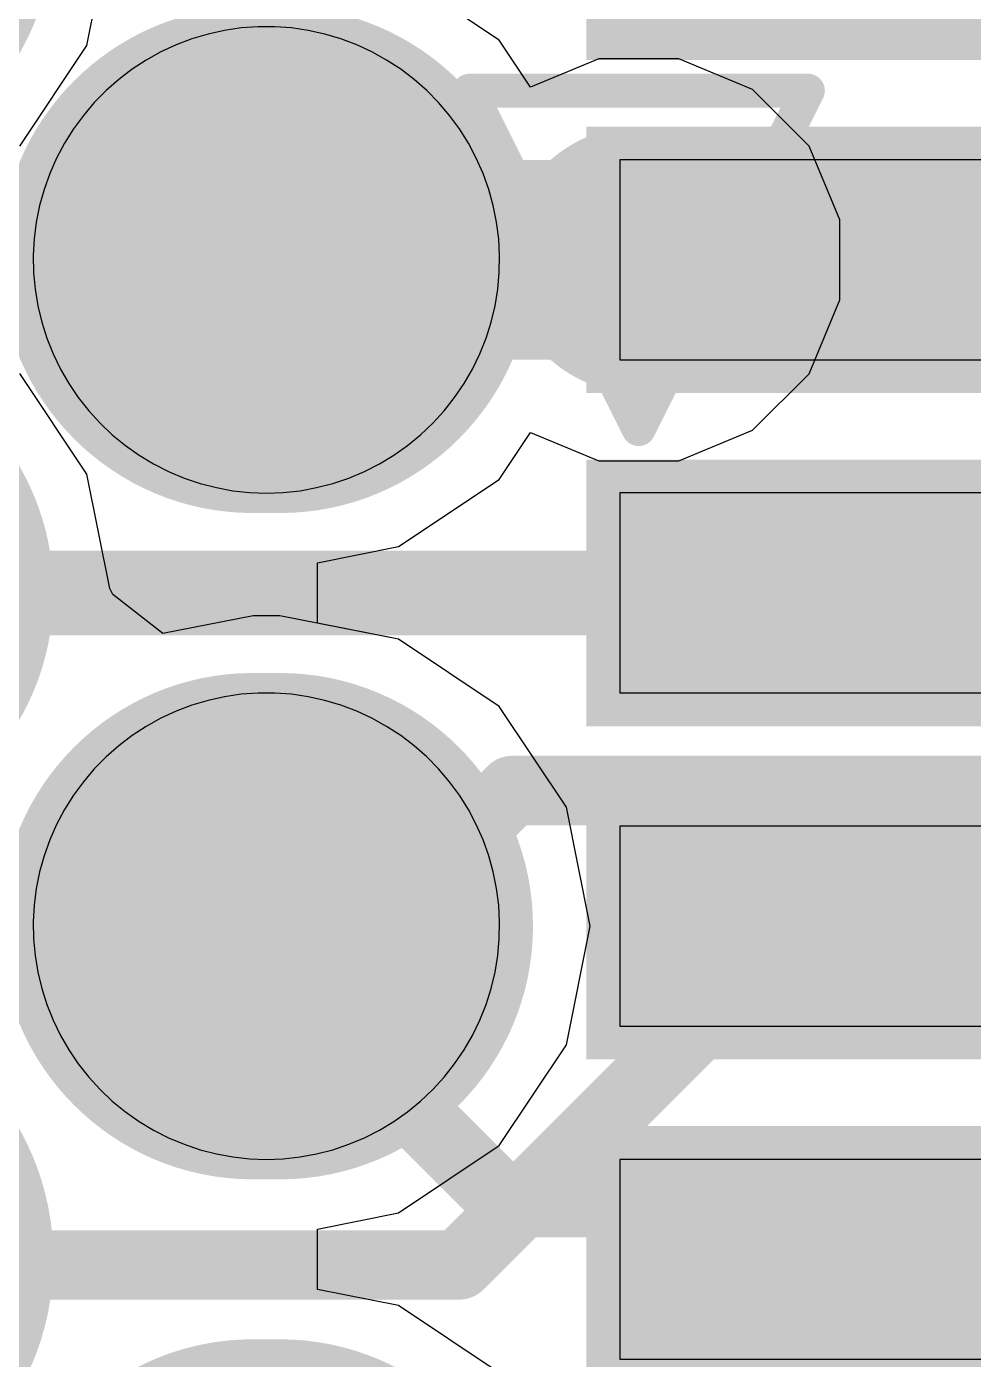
# Model space of a CAD drawing. Header units: inches. Extents: x -6 to 284, y -12 to 154.
# Drawn here: x 12.054 to 13.475, y 3.955 to 5.955 of the extents above; entities that cross this region are included whole.
import ezdxf

# ---------------------------------------------------------------- set-up
doc = ezdxf.new("R2010")
doc.units = ezdxf.units.IN
for name, color, linetype in [('Bottom Layer', 5, 'Continuous'), ('Bottom Solder', 6, 'Continuous'), ('Drill Drawing', 1, 'Continuous'), ('GND-1', 16, 'Continuous'), ('GND-2', 90, 'Continuous'), ('GND-3', 216, 'Continuous'), ('GND-4', 54, 'Continuous'), ('Multi-Layer', 9, 'Continuous'), ('Pad Holes', 156, 'Continuous'), ('PWR-1', 156, 'Continuous'), ('PWR-2', 130, 'Continuous'), ('Signal L1', 76, 'Continuous'), ('Signal L2', 6, 'Continuous'), ('Top Layer', 1, 'Continuous'), ('Top Paste', 8, 'Continuous'), ('Top Solder', 216, 'Continuous'), ('Via Holes', 16, 'Continuous')]:
    doc.layers.add(name, color=color, linetype=linetype)

# ---------------------------------------------------------------- blocks, each defined once
blk = doc.blocks.new('GT_USB_8013A_80')
at = {"layer": 'Bottom Layer'}
h = blk.add_hatch(color=5, dxfattribs=at)
edge = h.paths.add_edge_path()
edge.add_arc((-1.25, -0.0652), 0.33, 180, 360)
edge.add_line((-0.92, -0.0652), (-0.92, -0.0252))
edge.add_arc((-1.25, -0.0252), 0.33, 0, 180)
edge.add_line((-1.58, -0.0252), (-1.58, -0.0652))
h = blk.add_hatch(color=5, dxfattribs=at)
edge = h.paths.add_edge_path()
edge.add_arc((-0.25, -0.0652), 0.33, 180, 360)
edge.add_line((0.08, -0.0652), (0.08, -0.0252))
edge.add_arc((-0.25, -0.0252), 0.33, 0, 180)
edge.add_line((-0.58, -0.0252), (-0.58, -0.0652))
at = {"layer": 'Bottom Solder'}
h = blk.add_hatch(color=6, dxfattribs=at)
edge = h.paths.add_edge_path()
edge.add_arc((-1.25, -0.0652), 0.38, 180, 360)
edge.add_line((-0.87, -0.0652), (-0.87, -0.0252))
edge.add_arc((-1.25, -0.0252), 0.38, 0, 180)
edge.add_line((-1.63, -0.0252), (-1.63, -0.0652))
h = blk.add_hatch(color=6, dxfattribs=at)
edge = h.paths.add_edge_path()
edge.add_arc((-0.25, -0.0652), 0.38, 180, 360)
edge.add_line((0.13, -0.0652), (0.13, -0.0252))
edge.add_arc((-0.25, -0.0252), 0.38, 0, 180)
edge.add_line((-0.63, -0.0252), (-0.63, -0.0652))
h = blk.add_hatch(color=6, dxfattribs=at)
edge = h.paths.add_edge_path()
edge.add_arc((0.75, -0.0652), 0.38, 180, 360)
edge.add_line((1.13, -0.0652), (1.13, -0.0252))
edge.add_arc((0.75, -0.0252), 0.38, 0, 180)
edge.add_line((0.37, -0.0252), (0.37, -0.0652))
h = blk.add_hatch(color=6, dxfattribs=at)
edge = h.paths.add_edge_path()
edge.add_arc((-1.7501, -0.785), 0.38, 180, 360)
edge.add_line((-1.3701, -0.785), (-1.3701, -0.745))
edge.add_arc((-1.7501, -0.745), 0.38, 0, 180)
edge.add_line((-2.1301, -0.745), (-2.1301, -0.785))
h = blk.add_hatch(color=6, dxfattribs=at)
edge = h.paths.add_edge_path()
edge.add_arc((-0.7501, -0.785), 0.38, 180, 360)
edge.add_line((-0.3701, -0.785), (-0.3701, -0.745))
edge.add_arc((-0.7501, -0.745), 0.38, 0, 180)
edge.add_line((-1.1301, -0.745), (-1.1301, -0.785))
h = blk.add_hatch(color=6, dxfattribs=at)
edge = h.paths.add_edge_path()
edge.add_arc((0.2499, -0.765), 0.4, 0, 360)
at = {"layer": 'GND-1'}
h = blk.add_hatch(color=16, dxfattribs=at)
edge = h.paths.add_edge_path()
edge.add_arc((-1.25, -0.0652), 0.33, 180, 360)
edge.add_line((-0.92, -0.0652), (-0.92, -0.0252))
edge.add_arc((-1.25, -0.0252), 0.33, 0, 180)
edge.add_line((-1.58, -0.0252), (-1.58, -0.0652))
h = blk.add_hatch(color=16, dxfattribs=at)
edge = h.paths.add_edge_path()
edge.add_arc((-0.25, -0.0652), 0.33, 180, 360)
edge.add_line((0.08, -0.0652), (0.08, -0.0252))
edge.add_arc((-0.25, -0.0252), 0.33, 0, 180)
edge.add_line((-0.58, -0.0252), (-0.58, -0.0652))
at = {"layer": 'GND-2'}
h = blk.add_hatch(color=90, dxfattribs=at)
edge = h.paths.add_edge_path()
edge.add_arc((-1.25, -0.0652), 0.33, 180, 360)
edge.add_line((-0.92, -0.0652), (-0.92, -0.0252))
edge.add_arc((-1.25, -0.0252), 0.33, 0, 180)
edge.add_line((-1.58, -0.0252), (-1.58, -0.0652))
h = blk.add_hatch(color=90, dxfattribs=at)
edge = h.paths.add_edge_path()
edge.add_arc((-0.25, -0.0652), 0.33, 180, 360)
edge.add_line((0.08, -0.0652), (0.08, -0.0252))
edge.add_arc((-0.25, -0.0252), 0.33, 0, 180)
edge.add_line((-0.58, -0.0252), (-0.58, -0.0652))
at = {"layer": 'GND-3'}
h = blk.add_hatch(color=216, dxfattribs=at)
edge = h.paths.add_edge_path()
edge.add_arc((-1.25, -0.0652), 0.33, 180, 360)
edge.add_line((-0.92, -0.0652), (-0.92, -0.0252))
edge.add_arc((-1.25, -0.0252), 0.33, 0, 180)
edge.add_line((-1.58, -0.0252), (-1.58, -0.0652))
h = blk.add_hatch(color=216, dxfattribs=at)
edge = h.paths.add_edge_path()
edge.add_arc((-0.25, -0.0652), 0.33, 180, 360)
edge.add_line((0.08, -0.0652), (0.08, -0.0252))
edge.add_arc((-0.25, -0.0252), 0.33, 0, 180)
edge.add_line((-0.58, -0.0252), (-0.58, -0.0652))
at = {"layer": 'GND-4'}
h = blk.add_hatch(color=54, dxfattribs=at)
edge = h.paths.add_edge_path()
edge.add_arc((-1.25, -0.0652), 0.33, 180, 360)
edge.add_line((-0.92, -0.0652), (-0.92, -0.0252))
edge.add_arc((-1.25, -0.0252), 0.33, 0, 180)
edge.add_line((-1.58, -0.0252), (-1.58, -0.0652))
h = blk.add_hatch(color=54, dxfattribs=at)
edge = h.paths.add_edge_path()
edge.add_arc((-0.25, -0.0652), 0.33, 180, 360)
edge.add_line((0.08, -0.0652), (0.08, -0.0252))
edge.add_arc((-0.25, -0.0252), 0.33, 0, 180)
edge.add_line((-0.58, -0.0252), (-0.58, -0.0652))
at = {"layer": 'Multi-Layer'}
h = blk.add_hatch(color=9, dxfattribs=at)
edge = h.paths.add_edge_path()
edge.add_arc((-1.25, -0.0652), 0.33, 180, 360)
edge.add_line((-0.92, -0.0652), (-0.92, -0.0252))
edge.add_arc((-1.25, -0.0252), 0.33, 0, 180)
edge.add_line((-1.58, -0.0252), (-1.58, -0.0652))
h = blk.add_hatch(color=9, dxfattribs=at)
edge = h.paths.add_edge_path()
edge.add_arc((-0.25, -0.0652), 0.33, 180, 360)
edge.add_line((0.08, -0.0652), (0.08, -0.0252))
edge.add_arc((-0.25, -0.0252), 0.33, 0, 180)
edge.add_line((-0.58, -0.0252), (-0.58, -0.0652))
at = {"layer": 'Pad Holes'}
h = blk.add_hatch(color=7, dxfattribs=at)
edge = h.paths.add_edge_path()
edge.add_arc((-1.2499, -0.0453), 0.25, 0, 360)
h = blk.add_hatch(color=7, dxfattribs=at)
edge = h.paths.add_edge_path()
edge.add_arc((-0.2499, -0.0453), 0.25, 0, 360)
at = {"layer": 'PWR-1'}
h = blk.add_hatch(color=156, dxfattribs=at)
edge = h.paths.add_edge_path()
edge.add_arc((-1.25, -0.0652), 0.33, 180, 360)
edge.add_line((-0.92, -0.0652), (-0.92, -0.0252))
edge.add_arc((-1.25, -0.0252), 0.33, 0, 180)
edge.add_line((-1.58, -0.0252), (-1.58, -0.0652))
h = blk.add_hatch(color=156, dxfattribs=at)
edge = h.paths.add_edge_path()
edge.add_arc((-0.25, -0.0652), 0.33, 180, 360)
edge.add_line((0.08, -0.0652), (0.08, -0.0252))
edge.add_arc((-0.25, -0.0252), 0.33, 0, 180)
edge.add_line((-0.58, -0.0252), (-0.58, -0.0652))
at = {"layer": 'PWR-2'}
h = blk.add_hatch(color=130, dxfattribs=at)
edge = h.paths.add_edge_path()
edge.add_arc((-1.25, -0.0652), 0.33, 180, 360)
edge.add_line((-0.92, -0.0652), (-0.92, -0.0252))
edge.add_arc((-1.25, -0.0252), 0.33, 0, 180)
edge.add_line((-1.58, -0.0252), (-1.58, -0.0652))
h = blk.add_hatch(color=130, dxfattribs=at)
edge = h.paths.add_edge_path()
edge.add_arc((-0.25, -0.0652), 0.33, 180, 360)
edge.add_line((0.08, -0.0652), (0.08, -0.0252))
edge.add_arc((-0.25, -0.0252), 0.33, 0, 180)
edge.add_line((-0.58, -0.0252), (-0.58, -0.0652))
at = {"layer": 'Signal L1'}
h = blk.add_hatch(color=76, dxfattribs=at)
edge = h.paths.add_edge_path()
edge.add_arc((-1.25, -0.0652), 0.33, 180, 360)
edge.add_line((-0.92, -0.0652), (-0.92, -0.0252))
edge.add_arc((-1.25, -0.0252), 0.33, 0, 180)
edge.add_line((-1.58, -0.0252), (-1.58, -0.0652))
h = blk.add_hatch(color=76, dxfattribs=at)
edge = h.paths.add_edge_path()
edge.add_arc((-0.25, -0.0652), 0.33, 180, 360)
edge.add_line((0.08, -0.0652), (0.08, -0.0252))
edge.add_arc((-0.25, -0.0252), 0.33, 0, 180)
edge.add_line((-0.58, -0.0252), (-0.58, -0.0652))
at = {"layer": 'Signal L2'}
h = blk.add_hatch(color=6, dxfattribs=at)
edge = h.paths.add_edge_path()
edge.add_arc((-1.25, -0.0652), 0.33, 180, 360)
edge.add_line((-0.92, -0.0652), (-0.92, -0.0252))
edge.add_arc((-1.25, -0.0252), 0.33, 0, 180)
edge.add_line((-1.58, -0.0252), (-1.58, -0.0652))
h = blk.add_hatch(color=6, dxfattribs=at)
edge = h.paths.add_edge_path()
edge.add_arc((-0.25, -0.0652), 0.33, 180, 360)
edge.add_line((0.08, -0.0652), (0.08, -0.0252))
edge.add_arc((-0.25, -0.0252), 0.33, 0, 180)
edge.add_line((-0.58, -0.0252), (-0.58, -0.0652))
at = {"layer": 'Top Layer'}
for points in [[(-1.4, 1.2849), (-1.1, 1.2849), (-1.1, 0.4849), (-1.4, 0.4849)], [(-0.9001, 1.2849), (-0.6001, 1.2849), (-0.6001, 0.4849), (-0.9001, 0.4849)], [(-0.4, 1.2849), (-0.1, 1.2849), (-0.1, 0.4849), (-0.4, 0.4849)], [(0.1001, 1.2849), (0.4001, 1.2849), (0.4001, 0.4849), (0.1001, 0.4849)]]:
    blk.add_hatch(color=1, dxfattribs=at).paths.add_polyline_path(points)
h = blk.add_hatch(color=1, dxfattribs=at)
edge = h.paths.add_edge_path()
edge.add_arc((-1.25, -0.0652), 0.33, 180, 360)
edge.add_line((-0.92, -0.0652), (-0.92, -0.0252))
edge.add_arc((-1.25, -0.0252), 0.33, 0, 180)
edge.add_line((-1.58, -0.0252), (-1.58, -0.0652))
h = blk.add_hatch(color=1, dxfattribs=at)
edge = h.paths.add_edge_path()
edge.add_arc((-0.25, -0.0652), 0.33, 180, 360)
edge.add_line((0.08, -0.0652), (0.08, -0.0252))
edge.add_arc((-0.25, -0.0252), 0.33, 0, 180)
edge.add_line((-0.58, -0.0252), (-0.58, -0.0652))
at = {"layer": 'Top Solder'}
for points in [[(-1.9501, 1.3349), (-1.5501, 1.3349), (-1.5501, 0.4349), (-1.9501, 0.4349)], [(-1.45, 1.3349), (-1.05, 1.3349), (-1.05, 0.4349), (-1.45, 0.4349)], [(-0.9501, 1.3349), (-0.5501, 1.3349), (-0.5501, 0.4349), (-0.9501, 0.4349)], [(-0.45, 1.3349), (-0.05, 1.3349), (-0.05, 0.4349), (-0.45, 0.4349)], [(0.0501, 1.3349), (0.4501, 1.3349), (0.4501, 0.4349), (0.0501, 0.4349)]]:
    blk.add_hatch(color=216, dxfattribs=at).paths.add_polyline_path(points)
h = blk.add_hatch(color=216, dxfattribs=at)
edge = h.paths.add_edge_path()
edge.add_arc((-1.25, -0.0652), 0.38, 180, 360)
edge.add_line((-0.87, -0.0652), (-0.87, -0.0252))
edge.add_arc((-1.25, -0.0252), 0.38, 0, 180)
edge.add_line((-1.63, -0.0252), (-1.63, -0.0652))
h = blk.add_hatch(color=216, dxfattribs=at)
edge = h.paths.add_edge_path()
edge.add_arc((-0.25, -0.0652), 0.38, 180, 360)
edge.add_line((0.13, -0.0652), (0.13, -0.0252))
edge.add_arc((-0.25, -0.0252), 0.38, 0, 180)
edge.add_line((-0.63, -0.0252), (-0.63, -0.0652))
h = blk.add_hatch(color=216, dxfattribs=at)
edge = h.paths.add_edge_path()
edge.add_arc((0.75, -0.0652), 0.38, 180, 360)
edge.add_line((1.13, -0.0652), (1.13, -0.0252))
edge.add_arc((0.75, -0.0252), 0.38, 0, 180)
edge.add_line((0.37, -0.0252), (0.37, -0.0652))
h = blk.add_hatch(color=216, dxfattribs=at)
edge = h.paths.add_edge_path()
edge.add_arc((-1.7501, -0.785), 0.38, 180, 360)
edge.add_line((-1.3701, -0.785), (-1.3701, -0.745))
edge.add_arc((-1.7501, -0.745), 0.38, 0, 180)
edge.add_line((-2.1301, -0.745), (-2.1301, -0.785))
h = blk.add_hatch(color=216, dxfattribs=at)
edge = h.paths.add_edge_path()
edge.add_arc((-0.7501, -0.785), 0.38, 180, 360)
edge.add_line((-0.3701, -0.785), (-0.3701, -0.745))
edge.add_arc((-0.7501, -0.745), 0.38, 0, 180)
edge.add_line((-1.1301, -0.745), (-1.1301, -0.785))
h = blk.add_hatch(color=216, dxfattribs=at)
edge = h.paths.add_edge_path()
edge.add_arc((0.2499, -0.765), 0.4, 0, 360)
at = {"layer": 'Top Paste'}
for p, q in [((-1.4, 1.285), (-1.4, 0.485)), ((-1.1, 0.485), (-1.1, 1.285)), ((-0.9002, 1.285), (-0.9002, 0.485)), ((-0.6002, 0.485), (-0.6002, 1.285)), ((-0.4, 1.285), (-0.4, 0.485)), ((-0.1, 0.485), (-0.1, 1.285)), ((0.1001, 1.285), (0.1001, 0.485)), ((0.4001, 0.485), (0.4001, 1.285)), ((-1.4, 0.485), (-1.1, 0.485)), ((-0.9002, 0.485), (-0.6002, 0.485)), ((-0.4, 0.485), (-0.1, 0.485)), ((0.1001, 0.485), (0.4001, 0.485)), ((-1.3066, 0.3002), (-1.3314, 0.2952)), ((-1.2815, 0.3034), (-1.3066, 0.3002)), ((-1.2563, 0.3047), (-1.2815, 0.3034)), ((-1.231, 0.3043), (-1.2563, 0.3047)), ((-1.2059, 0.302), (-1.231, 0.3043)), ((-1.1809, 0.2979), (-1.2059, 0.302)), ((-0.3066, 0.3002), (-0.3314, 0.2952)), ((-0.2815, 0.3034), (-0.3066, 0.3002)), ((-0.2563, 0.3047), (-0.2815, 0.3034)), ((-0.2311, 0.3043), (-0.2563, 0.3047)), ((-0.2059, 0.302), (-0.2311, 0.3043)), ((-0.1809, 0.2979), (-0.2059, 0.302)), ((-1.3557, 0.2884), (-1.3795, 0.2799)), ((-1.3314, 0.2952), (-1.3557, 0.2884)), ((-1.1564, 0.292), (-1.1809, 0.2979)), ((-1.1323, 0.2844), (-1.1564, 0.292)), ((-1.1088, 0.275), (-1.1323, 0.2844)), ((-0.3557, 0.2884), (-0.3795, 0.2799)), ((-0.3314, 0.2952), (-0.3557, 0.2884)), ((-0.1564, 0.292), (-0.1809, 0.2979)), ((-0.1323, 0.2844), (-0.1564, 0.292)), ((-0.1088, 0.275), (-0.1323, 0.2844)), ((-1.4027, 0.2697), (-1.425, 0.2579)), ((-1.3795, 0.2799), (-1.4027, 0.2697)), ((-1.0861, 0.264), (-1.1088, 0.275)), ((-1.0642, 0.2514), (-1.0861, 0.264)), ((-0.4027, 0.2697), (-0.425, 0.2579)), ((-0.3795, 0.2799), (-0.4027, 0.2697)), ((-0.0861, 0.264), (-0.1088, 0.275)), ((-0.0642, 0.2514), (-0.0861, 0.264)), ((-1.4464, 0.2445), (-1.4668, 0.2295)), ((-1.425, 0.2579), (-1.4464, 0.2445)), ((-1.0432, 0.2372), (-1.0642, 0.2514)), ((-0.4464, 0.2445), (-0.4668, 0.2295)), ((-0.425, 0.2579), (-0.4464, 0.2445)), ((-0.0432, 0.2372), (-0.0642, 0.2514)), ((-1.4668, 0.2295), (-1.4861, 0.2132)), ((-1.0234, 0.2215), (-1.0432, 0.2372)), ((-1.0048, 0.2045), (-1.0234, 0.2215)), ((-0.4668, 0.2295), (-0.4861, 0.2132)), ((-0.0234, 0.2215), (-0.0432, 0.2372)), ((-0.0048, 0.2045), (-0.0234, 0.2215)), ((-1.4861, 0.2132), (-1.5041, 0.1955)), ((-0.9874, 0.1862), (-1.0048, 0.2045)), ((-0.4861, 0.2132), (-0.5041, 0.1955)), ((0.0126, 0.1862), (-0.0048, 0.2045)), ((-1.5041, 0.1955), (-1.5208, 0.1765)), ((-0.9714, 0.1666), (-0.9874, 0.1862)), ((-0.5041, 0.1955), (-0.5208, 0.1765)), ((0.0286, 0.1666), (0.0126, 0.1862)), ((-1.5208, 0.1765), (-1.5361, 0.1564)), ((-0.9568, 0.1459), (-0.9714, 0.1666)), ((-0.5208, 0.1765), (-0.5361, 0.1564)), ((0.0432, 0.1459), (0.0286, 0.1666)), ((-1.5361, 0.1564), (-1.5499, 0.1352)), ((-0.9438, 0.1243), (-0.9568, 0.1459)), ((-0.5361, 0.1564), (-0.5499, 0.1352)), ((0.0562, 0.1243), (0.0432, 0.1459)), ((-1.5499, 0.1352), (-1.5621, 0.1131)), ((-0.9323, 0.1018), (-0.9438, 0.1243)), ((-0.5499, 0.1352), (-0.5621, 0.1131)), ((0.0677, 0.1018), (0.0562, 0.1243)), ((-1.5621, 0.1131), (-1.5728, 0.0902)), ((-0.9226, 0.0784), (-0.9323, 0.1018)), ((-0.5621, 0.1131), (-0.5728, 0.0902)), ((0.0774, 0.0784), (0.0677, 0.1018)), ((-1.5728, 0.0902), (-1.5817, 0.0665)), ((-0.5728, 0.0902), (-0.5817, 0.0665)), ((-1.5817, 0.0665), (-1.5889, 0.0423)), ((-0.9145, 0.0545), (-0.9226, 0.0784)), ((-0.5817, 0.0665), (-0.5889, 0.0423)), ((0.0855, 0.0545), (0.0774, 0.0784)), ((-1.5889, 0.0423), (-1.5943, 0.0176)), ((-0.9082, 0.03), (-0.9145, 0.0545)), ((-0.5889, 0.0423), (-0.5943, 0.0176)), ((0.0918, 0.03), (0.0855, 0.0545)), ((-0.9036, 0.0052), (-0.9082, 0.03)), ((0.0964, 0.0052), (0.0918, 0.03)), ((-1.5943, 0.0176), (-1.598, -0.0074)), ((-0.9009, -0.02), (-0.9036, 0.0052)), ((-0.5943, 0.0176), (-0.598, -0.0074)), ((0.0991, -0.02), (0.0964, 0.0052)), ((-1.598, -0.0074), (-1.5998, -0.0326)), ((-0.9, -0.0452), (-0.9009, -0.02)), ((-0.598, -0.0074), (-0.5998, -0.0326)), ((0.1, -0.0452), (0.0991, -0.02)), ((-1.5998, -0.0326), (-1.5998, -0.0578)), ((-0.5998, -0.0326), (-0.5998, -0.0578)), ((-1.5998, -0.0578), (-1.598, -0.0831)), ((-0.9009, -0.0705), (-0.9, -0.0452)), ((-0.5998, -0.0578), (-0.598, -0.0831)), ((0.0991, -0.0705), (0.1, -0.0452)), ((-0.9036, -0.0956), (-0.9009, -0.0705)), ((0.0964, -0.0956), (0.0991, -0.0705)), ((-1.598, -0.0831), (-1.5943, -0.1081)), ((-0.9082, -0.1204), (-0.9036, -0.0956)), ((-0.598, -0.0831), (-0.5943, -0.1081)), ((0.0918, -0.1204), (0.0964, -0.0956)), ((-1.5943, -0.1081), (-1.5889, -0.1327)), ((-0.5943, -0.1081), (-0.5889, -0.1327)), ((-1.5889, -0.1327), (-1.5817, -0.157)), ((-0.9145, -0.1449), (-0.9082, -0.1204)), ((-0.5889, -0.1327), (-0.5817, -0.157)), ((0.0855, -0.1449), (0.0918, -0.1204)), ((-1.5817, -0.157), (-1.5728, -0.1806)), ((-0.9226, -0.1689), (-0.9145, -0.1449)), ((-0.5817, -0.157), (-0.5728, -0.1806)), ((0.0774, -0.1689), (0.0855, -0.1449)), ((-0.9323, -0.1922), (-0.9226, -0.1689)), ((0.0677, -0.1922), (0.0774, -0.1689)), ((-1.5728, -0.1806), (-1.5621, -0.2036)), ((-0.9438, -0.2147), (-0.9323, -0.1922)), ((-0.5728, -0.1806), (-0.5621, -0.2036)), ((0.0562, -0.2147), (0.0677, -0.1922)), ((-1.5621, -0.2036), (-1.5499, -0.2257)), ((-0.9568, -0.2364), (-0.9438, -0.2147)), ((-0.5621, -0.2036), (-0.5499, -0.2257)), ((0.0432, -0.2364), (0.0562, -0.2147)), ((-1.5499, -0.2257), (-1.5361, -0.2468)), ((-0.9714, -0.257), (-0.9568, -0.2364)), ((-0.5499, -0.2257), (-0.5361, -0.2468)), ((0.0286, -0.257), (0.0432, -0.2364)), ((-1.5361, -0.2468), (-1.5208, -0.267)), ((-0.9874, -0.2766), (-0.9714, -0.257)), ((-0.5361, -0.2468), (-0.5208, -0.267)), ((0.0126, -0.2766), (0.0286, -0.257)), ((-1.5208, -0.267), (-1.5041, -0.2859)), ((-1.0048, -0.2949), (-0.9874, -0.2766)), ((-0.5208, -0.267), (-0.5041, -0.2859)), ((-0.0048, -0.2949), (0.0126, -0.2766)), ((-1.5041, -0.2859), (-1.4861, -0.3036)), ((-1.0234, -0.312), (-1.0048, -0.2949)), ((-0.5041, -0.2859), (-0.4861, -0.3036)), ((-0.0234, -0.312), (-0.0048, -0.2949)), ((-1.4861, -0.3036), (-1.4668, -0.32)), ((-1.4668, -0.32), (-1.4464, -0.3349)), ((-1.0432, -0.3276), (-1.0234, -0.312)), ((-0.4861, -0.3036), (-0.4668, -0.32)), ((-0.4668, -0.32), (-0.4464, -0.3349)), ((-0.0432, -0.3276), (-0.0234, -0.312)), ((-1.4464, -0.3349), (-1.425, -0.3483)), ((-1.0642, -0.3418), (-1.0432, -0.3276)), ((-0.4464, -0.3349), (-0.425, -0.3483)), ((-0.0642, -0.3418), (-0.0432, -0.3276)), ((-1.425, -0.3483), (-1.4027, -0.3601)), ((-1.1088, -0.3655), (-1.0861, -0.3544)), ((-1.0861, -0.3544), (-1.0642, -0.3418)), ((-0.425, -0.3483), (-0.4027, -0.3601)), ((-0.1088, -0.3655), (-0.0861, -0.3544)), ((-0.0861, -0.3544), (-0.0642, -0.3418)), ((-1.4027, -0.3601), (-1.3795, -0.3704)), ((-1.3795, -0.3704), (-1.3557, -0.3788)), ((-1.3557, -0.3788), (-1.3314, -0.3856)), ((-1.1564, -0.3824), (-1.1323, -0.3748)), ((-1.1323, -0.3748), (-1.1088, -0.3655)), ((-0.4027, -0.3601), (-0.3795, -0.3704)), ((-0.3795, -0.3704), (-0.3557, -0.3788)), ((-0.3557, -0.3788), (-0.3314, -0.3856)), ((-0.1564, -0.3824), (-0.1323, -0.3748)), ((-0.1323, -0.3748), (-0.1088, -0.3655)), ((-1.3314, -0.3856), (-1.3066, -0.3906)), ((-1.3066, -0.3906), (-1.2815, -0.3938)), ((-1.2815, -0.3938), (-1.2563, -0.3951)), ((-1.2563, -0.3951), (-1.231, -0.3947)), ((-1.231, -0.3947), (-1.2059, -0.3924)), ((-1.2059, -0.3924), (-1.1809, -0.3883)), ((-1.1809, -0.3883), (-1.1564, -0.3824)), ((-0.3314, -0.3856), (-0.3066, -0.3906)), ((-0.3066, -0.3906), (-0.2815, -0.3938)), ((-0.2815, -0.3938), (-0.2563, -0.3951)), ((-0.2563, -0.3951), (-0.2311, -0.3947)), ((-0.2311, -0.3947), (-0.2059, -0.3924)), ((-0.2059, -0.3924), (-0.1809, -0.3883)), ((-0.1809, -0.3883), (-0.1564, -0.3824))]:
    blk.add_line(p, q, dxfattribs=at)

msp = doc.modelspace()

# ---------------------------------------------------------------- hatches: boundary and pattern name
at = {"layer": 'Bottom Layer'}
h = msp.add_hatch(color=5, dxfattribs=at)
edge = h.paths.add_edge_path()
edge.add_arc((12.9726, 5.6049), 0.2, 0, 360)
at = {"layer": 'GND-1'}
h = msp.add_hatch(color=16, dxfattribs=at)
edge = h.paths.add_edge_path()
edge.add_arc((12.9726, 5.6049), 0.2, 0, 360)
at = {"layer": 'GND-2'}
h = msp.add_hatch(color=90, dxfattribs=at)
edge = h.paths.add_edge_path()
edge.add_arc((12.9726, 5.6049), 0.2, 0, 360)
at = {"layer": 'GND-3'}
h = msp.add_hatch(color=216, dxfattribs=at)
edge = h.paths.add_edge_path()
edge.add_arc((12.9726, 5.6049), 0.2, 0, 360)
at = {"layer": 'GND-4'}
h = msp.add_hatch(color=54, dxfattribs=at)
edge = h.paths.add_edge_path()
edge.add_arc((12.9726, 5.6049), 0.2, 0, 360)
at = {"layer": 'PWR-1'}
h = msp.add_hatch(color=156, dxfattribs=at)
edge = h.paths.add_edge_path()
edge.add_arc((12.9726, 5.6049), 0.2, 0, 360)
at = {"layer": 'PWR-2'}
h = msp.add_hatch(color=130, dxfattribs=at)
edge = h.paths.add_edge_path()
edge.add_arc((12.9726, 5.6049), 0.2, 0, 360)
at = {"layer": 'Signal L1'}
h = msp.add_hatch(color=76, dxfattribs=at)
edge = h.paths.add_edge_path()
edge.add_arc((12.9726, 5.6049), 0.2, 0, 360)
at = {"layer": 'Signal L2'}
h = msp.add_hatch(color=6, dxfattribs=at)
edge = h.paths.add_edge_path()
edge.add_arc((12.9726, 5.6049), 0.2, 0, 360)
at = {"layer": 'Top Layer'}
h = msp.add_hatch(color=1, dxfattribs=at)
edge = h.paths.add_edge_path()
edge.add_arc((12.9726, 5.6049), 0.2, 0, 360)
msp.add_hatch(color=1, dxfattribs=at).paths.add_polyline_path([(12.4646, 5.4549), (13.3948, 5.4549), (13.3948, 5.7549), (12.4646, 5.7549)])
at = {"layer": 'Via Holes'}
h = msp.add_hatch(color=7, dxfattribs=at)
edge = h.paths.add_edge_path()
edge.add_arc((12.9726, 5.6049), 0.1, 0, 360)

# ---------------------------------------------------------------- linework, layer by layer
at = {"layer": 'Bottom Layer'}
for points in [[(11.7449, 5.1051, 0.127, 0.127, 0), (14.0192, 5.1051, 0.127, 0.127, 0)], [(12.5792, 4.6049, 0.1041, 0.1041, 0), (12.7829, 4.8085, 0.1041, 0.1041, 0)], [(12.7829, 4.8085, 0.1041, 0.1041, 0), (14.4267, 4.8085, 0.1041, 0.1041, 0)], [(12.4138, 4.6049, 0.1041, 0.1041, 0), (12.5792, 4.6049, 0.1041, 0.1041, 0)], [(12.7028, 4.0963, 0.1041, 0.1041, 0), (13.1585, 4.552, 0.1041, 0.1041, 0)], [(13.1585, 4.552, 0.1041, 0.1041, 0), (14.0162, 4.552, 0.1041, 0.1041, 0)], [(11.7537, 4.0963, 0.1041, 0.1041, 0), (12.7028, 4.0963, 0.1041, 0.1041, 0)]]:
    msp.add_lwpolyline(points, format="xyseb", dxfattribs=at)
for points in [[(12.7568, 4.8085, 0.0521, 0.0521, 1), (12.8089, 4.8085, 0.0521, 0.0521, 1)], [(12.7568, 4.8085, 0.0521, 0.0521, 1), (12.8089, 4.8085, 0.0521, 0.0521, 1)], [(12.3878, 4.6049, 0.0521, 0.0521, 1), (12.4398, 4.6049, 0.0521, 0.0521, 1)], [(12.5532, 4.6049, 0.0521, 0.0521, 1), (12.6052, 4.6049, 0.0521, 0.0521, 1)], [(12.5532, 4.6049, 0.0521, 0.0521, 1), (12.6052, 4.6049, 0.0521, 0.0521, 1)], [(13.1324, 4.552, 0.0521, 0.0521, 1), (13.1845, 4.552, 0.0521, 0.0521, 1)], [(13.1324, 4.552, 0.0521, 0.0521, 1), (13.1845, 4.552, 0.0521, 0.0521, 1)], [(12.6768, 4.0963, 0.0521, 0.0521, 1), (12.7288, 4.0963, 0.0521, 0.0521, 1)], [(12.6768, 4.0963, 0.0521, 0.0521, 1), (12.7288, 4.0963, 0.0521, 0.0521, 1)]]:
    msp.add_lwpolyline(points, format="xyseb", close=True, dxfattribs=at)
at = {"layer": 'Drill Drawing'}
for points in [[(12.6678, 5.6049, 0.0508, 0.0508, 1), (12.1598, 5.6049, 0.0508, 0.0508, 1)], [(12.7059, 5.8589, 0.0254, 0.0254, 1), (12.7313, 5.8589, 0.0254, 0.0254, 1)], [(12.7059, 5.8589, 0.0254, 0.0254, 1), (12.7313, 5.8589, 0.0254, 0.0254, 1)], [(13.2139, 5.8589, 0.0254, 0.0254, 1), (13.2393, 5.8589, 0.0254, 0.0254, 1)], [(13.2139, 5.8589, 0.0254, 0.0254, 1), (13.2393, 5.8589, 0.0254, 0.0254, 1)], [(12.1471, 5.6049, 0.0254, 0.0254, 1), (12.1725, 5.6049, 0.0254, 0.0254, 1)], [(12.6551, 5.6049, 0.0254, 0.0254, 1), (12.6805, 5.6049, 0.0254, 0.0254, 1)], [(12.9599, 5.3509, 0.0254, 0.0254, 1), (12.9853, 5.3509, 0.0254, 0.0254, 1)], [(12.9599, 5.3509, 0.0254, 0.0254, 1), (12.9853, 5.3509, 0.0254, 0.0254, 1)], [(12.6678, 4.6049, 0.0508, 0.0508, 1), (12.1598, 4.6049, 0.0508, 0.0508, 1)], [(12.1471, 4.6049, 0.0254, 0.0254, 1), (12.1725, 4.6049, 0.0254, 0.0254, 1)], [(12.6551, 4.6049, 0.0254, 0.0254, 1), (12.6805, 4.6049, 0.0254, 0.0254, 1)]]:
    msp.add_lwpolyline(points, format="xyseb", close=True, dxfattribs=at)
for points in [[(12.7186, 5.8589, 0.0508, 0.0508, 0), (13.2266, 5.8589, 0.0508, 0.0508, 0)], [(12.7186, 5.8589, 0.0508, 0.0508, 0), (12.9726, 5.3509, 0.0508, 0.0508, 0)], [(12.9726, 5.3509, 0.0508, 0.0508, 0), (13.2266, 5.8589, 0.0508, 0.0508, 0)]]:
    msp.add_lwpolyline(points, format="xyseb", dxfattribs=at)
at = {"layer": 'GND-1'}
for p, q in [((12.7634, 5.9344), (12.6122, 6.0354)), ((12.8103, 5.8641), (12.7634, 5.9344)), ((12.9127, 5.9065), (12.8103, 5.8641)), ((13.0326, 5.9065), (12.9127, 5.9065)), ((13.1435, 5.8606), (13.0326, 5.9065)), ((13.2283, 5.7757), (13.1435, 5.8606)), ((13.2742, 5.6649), (13.2283, 5.7757)), ((13.2742, 5.5449), (13.2742, 5.6649)), ((13.2283, 5.4341), (13.2742, 5.5449)), ((13.1435, 5.3492), (13.2283, 5.4341)), ((12.7634, 5.2755), (12.8103, 5.3457)), ((12.8103, 5.3457), (12.9127, 5.3033)), ((13.0326, 5.3033), (13.1435, 5.3492)), ((12.9127, 5.3033), (13.0326, 5.3033)), ((12.6122, 5.1745), (12.7634, 5.2755)), ((12.4906, 5.1503), (12.6122, 5.1745)), ((12.4906, 5.0596), (12.4906, 5.1503)), ((12.6122, 5.0354), (12.4906, 5.0596)), ((12.7634, 4.9344), (12.6122, 5.0354)), ((12.8644, 4.7833), (12.7634, 4.9344)), ((12.8998, 4.6049), (12.8644, 4.7833)), ((12.8644, 4.4266), (12.8998, 4.6049)), ((12.7634, 4.2755), (12.8644, 4.4266)), ((12.6122, 4.1745), (12.7634, 4.2755)), ((12.4906, 4.1503), (12.6122, 4.1745)), ((12.4906, 4.0596), (12.4906, 4.1503)), ((12.6122, 4.0354), (12.4906, 4.0596)), ((12.7634, 3.9344), (12.6122, 4.0354))]:
    msp.add_line(p, q, dxfattribs=at)
at = {"layer": 'GND-2'}
for p, q in [((12.7634, 5.9344), (12.6122, 6.0354)), ((12.8103, 5.8641), (12.7634, 5.9344)), ((12.9127, 5.9065), (12.8103, 5.8641)), ((13.0326, 5.9065), (12.9127, 5.9065)), ((13.1435, 5.8606), (13.0326, 5.9065)), ((13.2283, 5.7757), (13.1435, 5.8606)), ((13.2742, 5.6649), (13.2283, 5.7757)), ((13.2742, 5.5449), (13.2742, 5.6649)), ((13.2283, 5.4341), (13.2742, 5.5449)), ((13.1435, 5.3492), (13.2283, 5.4341)), ((12.7634, 5.2755), (12.8103, 5.3457)), ((12.8103, 5.3457), (12.9127, 5.3033)), ((13.0326, 5.3033), (13.1435, 5.3492)), ((12.9127, 5.3033), (13.0326, 5.3033)), ((12.6122, 5.1745), (12.7634, 5.2755)), ((12.4906, 5.1503), (12.6122, 5.1745)), ((12.4906, 5.0596), (12.4906, 5.1503)), ((12.6122, 5.0354), (12.4906, 5.0596)), ((12.7634, 4.9344), (12.6122, 5.0354)), ((12.8644, 4.7833), (12.7634, 4.9344)), ((12.8998, 4.6049), (12.8644, 4.7833)), ((12.8644, 4.4266), (12.8998, 4.6049)), ((12.7634, 4.2755), (12.8644, 4.4266)), ((12.6122, 4.1745), (12.7634, 4.2755)), ((12.4906, 4.1503), (12.6122, 4.1745)), ((12.4906, 4.0596), (12.4906, 4.1503)), ((12.6122, 4.0354), (12.4906, 4.0596)), ((12.7634, 3.9344), (12.6122, 4.0354))]:
    msp.add_line(p, q, dxfattribs=at)
at = {"layer": 'GND-3'}
for p, q in [((12.7634, 5.9344), (12.6122, 6.0354)), ((12.8103, 5.8641), (12.7634, 5.9344)), ((12.9127, 5.9065), (12.8103, 5.8641)), ((13.0326, 5.9065), (12.9127, 5.9065)), ((13.1435, 5.8606), (13.0326, 5.9065)), ((13.2283, 5.7757), (13.1435, 5.8606)), ((13.2742, 5.6649), (13.2283, 5.7757)), ((13.2742, 5.5449), (13.2742, 5.6649)), ((13.2283, 5.4341), (13.2742, 5.5449)), ((13.1435, 5.3492), (13.2283, 5.4341)), ((12.7634, 5.2755), (12.8103, 5.3457)), ((12.8103, 5.3457), (12.9127, 5.3033)), ((13.0326, 5.3033), (13.1435, 5.3492)), ((12.9127, 5.3033), (13.0326, 5.3033)), ((12.6122, 5.1745), (12.7634, 5.2755)), ((12.4906, 5.1503), (12.6122, 5.1745)), ((12.4906, 5.0596), (12.4906, 5.1503)), ((12.6122, 5.0354), (12.4906, 5.0596)), ((12.7634, 4.9344), (12.6122, 5.0354)), ((12.8644, 4.7833), (12.7634, 4.9344)), ((12.8998, 4.6049), (12.8644, 4.7833)), ((12.8644, 4.4266), (12.8998, 4.6049)), ((12.7634, 4.2755), (12.8644, 4.4266)), ((12.6122, 4.1745), (12.7634, 4.2755)), ((12.4906, 4.1503), (12.6122, 4.1745)), ((12.4906, 4.0596), (12.4906, 4.1503)), ((12.6122, 4.0354), (12.4906, 4.0596)), ((12.7634, 3.9344), (12.6122, 4.0354))]:
    msp.add_line(p, q, dxfattribs=at)
at = {"layer": 'GND-4'}
for p, q in [((12.7634, 5.9344), (12.6122, 6.0354)), ((12.8103, 5.8641), (12.7634, 5.9344)), ((12.9127, 5.9065), (12.8103, 5.8641)), ((13.0326, 5.9065), (12.9127, 5.9065)), ((13.1435, 5.8606), (13.0326, 5.9065)), ((13.2283, 5.7757), (13.1435, 5.8606)), ((13.2742, 5.6649), (13.2283, 5.7757)), ((13.2742, 5.5449), (13.2742, 5.6649)), ((13.2283, 5.4341), (13.2742, 5.5449)), ((13.1435, 5.3492), (13.2283, 5.4341)), ((12.7634, 5.2755), (12.8103, 5.3457)), ((12.8103, 5.3457), (12.9127, 5.3033)), ((13.0326, 5.3033), (13.1435, 5.3492)), ((12.9127, 5.3033), (13.0326, 5.3033)), ((12.6122, 5.1745), (12.7634, 5.2755)), ((12.4906, 5.1503), (12.6122, 5.1745)), ((12.4906, 5.0596), (12.4906, 5.1503)), ((12.6122, 5.0354), (12.4906, 5.0596)), ((12.7634, 4.9344), (12.6122, 5.0354)), ((12.8644, 4.7833), (12.7634, 4.9344)), ((12.8998, 4.6049), (12.8644, 4.7833)), ((12.8644, 4.4266), (12.8998, 4.6049)), ((12.7634, 4.2755), (12.8644, 4.4266)), ((12.6122, 4.1745), (12.7634, 4.2755)), ((12.4906, 4.1503), (12.6122, 4.1745)), ((12.4906, 4.0596), (12.4906, 4.1503)), ((12.6122, 4.0354), (12.4906, 4.0596)), ((12.7634, 3.9344), (12.6122, 4.0354))]:
    msp.add_line(p, q, dxfattribs=at)
at = {"layer": 'PWR-1'}
for p, q in [((12.1445, 5.9268), (12.1786, 6.0981)), ((12.0435, 5.7756), (12.1445, 5.9268)), ((12.1445, 5.2834), (12.0435, 5.4346)), ((12.1787, 5.1118), (12.1445, 5.2834)), ((12.1831, 5.1027), (12.1787, 5.1118)), ((12.2585, 5.044), (12.1831, 5.1027)), ((12.3939, 5.0709), (12.2585, 5.044)), ((12.4339, 5.0709), (12.3939, 5.0709)), ((12.6122, 5.0354), (12.4339, 5.0709)), ((12.7634, 4.9344), (12.6122, 5.0354)), ((12.8644, 4.7833), (12.7634, 4.9344)), ((12.8998, 4.6049), (12.8644, 4.7833)), ((12.8644, 4.4266), (12.8998, 4.6049)), ((12.7634, 4.2755), (12.8644, 4.4266)), ((12.6122, 4.1745), (12.7634, 4.2755)), ((12.4906, 4.1503), (12.6122, 4.1745)), ((12.4906, 4.0596), (12.4906, 4.1503)), ((12.6122, 4.0354), (12.4906, 4.0596)), ((12.7634, 3.9344), (12.6122, 4.0354))]:
    msp.add_line(p, q, dxfattribs=at)
msp.add_lwpolyline([(11.2257, 5.6049, 0.0889, 0.0889, 0), (12.4138, 5.6049, 0.0889, 0.0889, 0)], format="xyseb", dxfattribs=at)
msp.add_lwpolyline([(12.3916, 5.6049, 0.0445, 0.0445, 1), (12.436, 5.6049, 0.0445, 0.0445, 1)], format="xyseb", close=True, dxfattribs=at)
at = {"layer": 'PWR-2'}
for p, q in [((12.1445, 5.9268), (12.1786, 6.0981)), ((12.0435, 5.7756), (12.1445, 5.9268)), ((12.1445, 5.2834), (12.0435, 5.4346)), ((12.1787, 5.1118), (12.1445, 5.2834)), ((12.1831, 5.1027), (12.1787, 5.1118)), ((12.2585, 5.044), (12.1831, 5.1027)), ((12.3939, 5.0709), (12.2585, 5.044)), ((12.4339, 5.0709), (12.3939, 5.0709)), ((12.6122, 5.0354), (12.4339, 5.0709)), ((12.7634, 4.9344), (12.6122, 5.0354)), ((12.8644, 4.7833), (12.7634, 4.9344)), ((12.8998, 4.6049), (12.8644, 4.7833)), ((12.8644, 4.4266), (12.8998, 4.6049)), ((12.7634, 4.2755), (12.8644, 4.4266)), ((12.6122, 4.1745), (12.7634, 4.2755)), ((12.4906, 4.1503), (12.6122, 4.1745)), ((12.4906, 4.0596), (12.4906, 4.1503)), ((12.6122, 4.0354), (12.4906, 4.0596)), ((12.7634, 3.9344), (12.6122, 4.0354))]:
    msp.add_line(p, q, dxfattribs=at)
msp.add_lwpolyline([(11.2257, 5.6049, 0.0889, 0.0889, 0), (12.4138, 5.6049, 0.0889, 0.0889, 0)], format="xyseb", dxfattribs=at)
msp.add_lwpolyline([(12.3916, 5.6049, 0.0445, 0.0445, 1), (12.436, 5.6049, 0.0445, 0.0445, 1)], format="xyseb", close=True, dxfattribs=at)
at = {"layer": 'Signal L1'}
for p, q in [((12.7634, 5.9344), (12.6122, 6.0354)), ((12.8103, 5.8641), (12.7634, 5.9344)), ((12.9127, 5.9065), (12.8103, 5.8641)), ((13.0326, 5.9065), (12.9127, 5.9065)), ((13.1435, 5.8606), (13.0326, 5.9065)), ((13.2283, 5.7757), (13.1435, 5.8606)), ((13.2742, 5.6649), (13.2283, 5.7757)), ((13.2742, 5.5449), (13.2742, 5.6649)), ((13.2283, 5.4341), (13.2742, 5.5449)), ((13.1435, 5.3492), (13.2283, 5.4341)), ((12.7634, 5.2755), (12.8103, 5.3457)), ((12.8103, 5.3457), (12.9127, 5.3033)), ((13.0326, 5.3033), (13.1435, 5.3492)), ((12.9127, 5.3033), (13.0326, 5.3033)), ((12.6122, 5.1745), (12.7634, 5.2755)), ((12.4906, 5.1503), (12.6122, 5.1745)), ((12.4906, 5.0596), (12.4906, 5.1503)), ((12.6122, 5.0354), (12.4906, 5.0596)), ((12.7634, 4.9344), (12.6122, 5.0354)), ((12.8644, 4.7833), (12.7634, 4.9344)), ((12.8998, 4.6049), (12.8644, 4.7833)), ((12.8644, 4.4266), (12.8998, 4.6049)), ((12.7634, 4.2755), (12.8644, 4.4266)), ((12.6122, 4.1745), (12.7634, 4.2755)), ((12.4906, 4.1503), (12.6122, 4.1745)), ((12.4906, 4.0596), (12.4906, 4.1503)), ((12.6122, 4.0354), (12.4906, 4.0596)), ((12.7634, 3.9344), (12.6122, 4.0354))]:
    msp.add_line(p, q, dxfattribs=at)
at = {"layer": 'Signal L2'}
for p, q in [((12.7634, 5.9344), (12.6122, 6.0354)), ((12.8103, 5.8641), (12.7634, 5.9344)), ((12.9127, 5.9065), (12.8103, 5.8641)), ((13.0326, 5.9065), (12.9127, 5.9065)), ((13.1435, 5.8606), (13.0326, 5.9065)), ((13.2283, 5.7757), (13.1435, 5.8606)), ((13.2742, 5.6649), (13.2283, 5.7757)), ((13.2742, 5.5449), (13.2742, 5.6649)), ((13.2283, 5.4341), (13.2742, 5.5449)), ((13.1435, 5.3492), (13.2283, 5.4341)), ((12.7634, 5.2755), (12.8103, 5.3457)), ((12.8103, 5.3457), (12.9127, 5.3033)), ((13.0326, 5.3033), (13.1435, 5.3492)), ((12.9127, 5.3033), (13.0326, 5.3033)), ((12.6122, 5.1745), (12.7634, 5.2755)), ((12.4906, 5.1503), (12.6122, 5.1745)), ((12.4906, 5.0596), (12.4906, 5.1503)), ((12.6122, 5.0354), (12.4906, 5.0596)), ((12.7634, 4.9344), (12.6122, 5.0354)), ((12.8644, 4.7833), (12.7634, 4.9344)), ((12.8998, 4.6049), (12.8644, 4.7833)), ((12.8644, 4.4266), (12.8998, 4.6049)), ((12.7634, 4.2755), (12.8644, 4.4266)), ((12.6122, 4.1745), (12.7634, 4.2755)), ((12.4906, 4.1503), (12.6122, 4.1745)), ((12.4906, 4.0596), (12.4906, 4.1503)), ((12.6122, 4.0354), (12.4906, 4.0596)), ((12.7634, 3.9344), (12.6122, 4.0354))]:
    msp.add_line(p, q, dxfattribs=at)
at = {"layer": 'Top Layer'}
for points in [[(11.2257, 5.6049, 0.0889, 0.0889, 0), (12.4138, 5.6049, 0.0889, 0.0889, 0)], [(13.344, 5.1051, 0.1041, 0.1041, 0), (14.9813, 5.1051, 0.1041, 0.1041, 0)], [(12.4138, 4.5487, 0.1041, 0.1041, 0), (12.4138, 4.6049, 0.1041, 0.1041, 0)], [(13.344, 4.6049, 0.1041, 0.1041, 0), (13.601, 4.6049, 0.1041, 0.1041, 0)], [(12.4138, 4.5487, 0.1041, 0.1041, 0), (12.7724, 4.1901, 0.1041, 0.1041, 0)], [(12.7724, 4.1901, 0.1041, 0.1041, 0), (13.3096, 4.1901, 0.1041, 0.1041, 0)], [(13.3096, 4.1901, 0.1041, 0.1041, 0), (13.3948, 4.1048, 0.1041, 0.1041, 0)]]:
    msp.add_lwpolyline(points, format="xyseb", dxfattribs=at)
for points in [[(12.3916, 5.6049, 0.0445, 0.0445, 1), (12.436, 5.6049, 0.0445, 0.0445, 1)], [(13.318, 5.1051, 0.0521, 0.0521, 1), (13.3701, 5.1051, 0.0521, 0.0521, 1)], [(12.3878, 4.6049, 0.0521, 0.0521, 1), (12.4398, 4.6049, 0.0521, 0.0521, 1)], [(13.318, 4.6049, 0.0521, 0.0521, 1), (13.3701, 4.6049, 0.0521, 0.0521, 1)], [(12.3878, 4.5487, 0.0521, 0.0521, 1), (12.4398, 4.5487, 0.0521, 0.0521, 1)], [(12.3878, 4.5487, 0.0521, 0.0521, 1), (12.4398, 4.5487, 0.0521, 0.0521, 1)], [(12.7463, 4.1901, 0.0521, 0.0521, 1), (12.7984, 4.1901, 0.0521, 0.0521, 1)], [(12.7463, 4.1901, 0.0521, 0.0521, 1), (12.7984, 4.1901, 0.0521, 0.0521, 1)], [(13.2836, 4.1901, 0.0521, 0.0521, 1), (13.3356, 4.1901, 0.0521, 0.0521, 1)], [(13.2836, 4.1901, 0.0521, 0.0521, 1), (13.3356, 4.1901, 0.0521, 0.0521, 1)], [(13.3688, 4.1048, 0.0521, 0.0521, 1), (13.4209, 4.1048, 0.0521, 0.0521, 1)]]:
    msp.add_lwpolyline(points, format="xyseb", close=True, dxfattribs=at)

# ---------------------------------------------------------------- block references
at = {"rotation": 270}
msp.add_blockref('GT_USB_8013A_80', (12.4591, 4.3549), dxfattribs=at)

doc.saveas('drawing.dxf')
